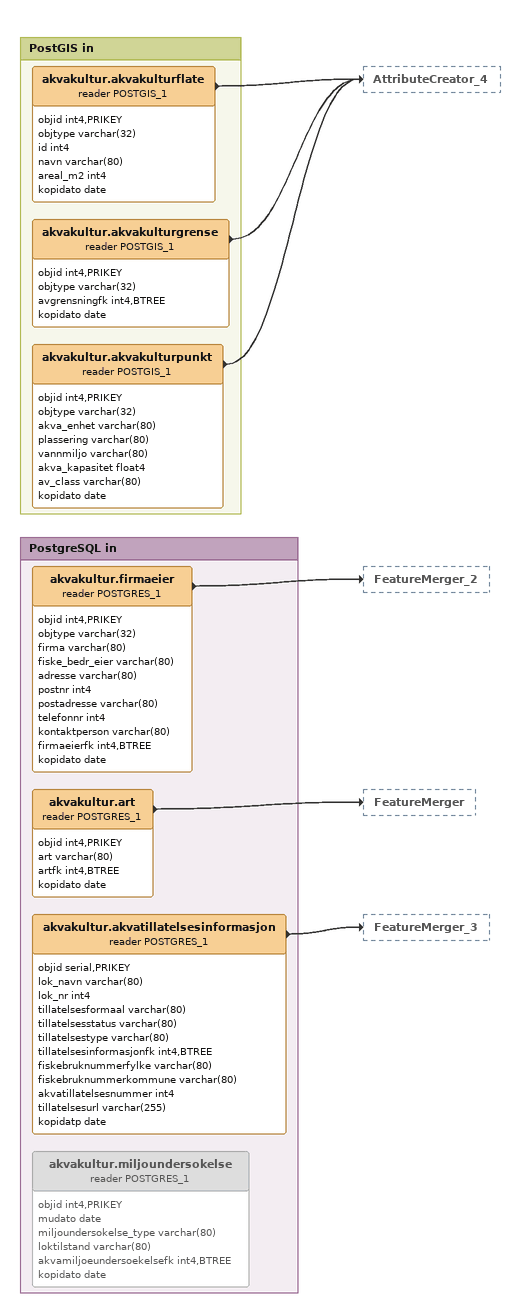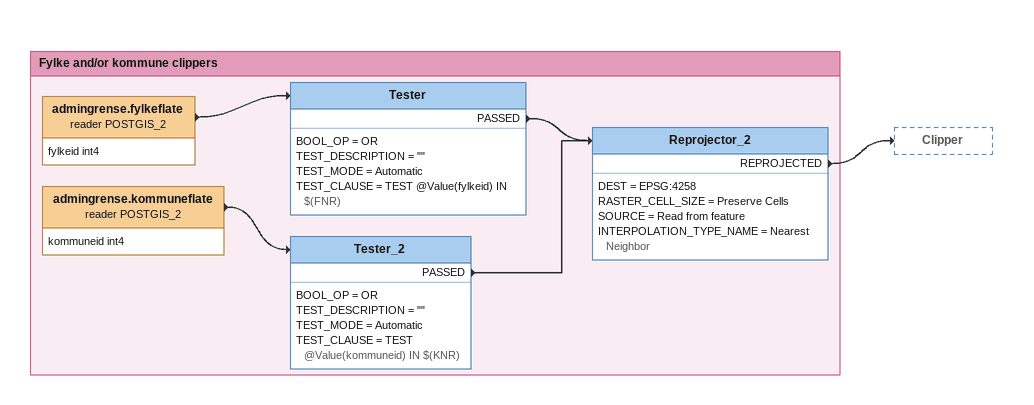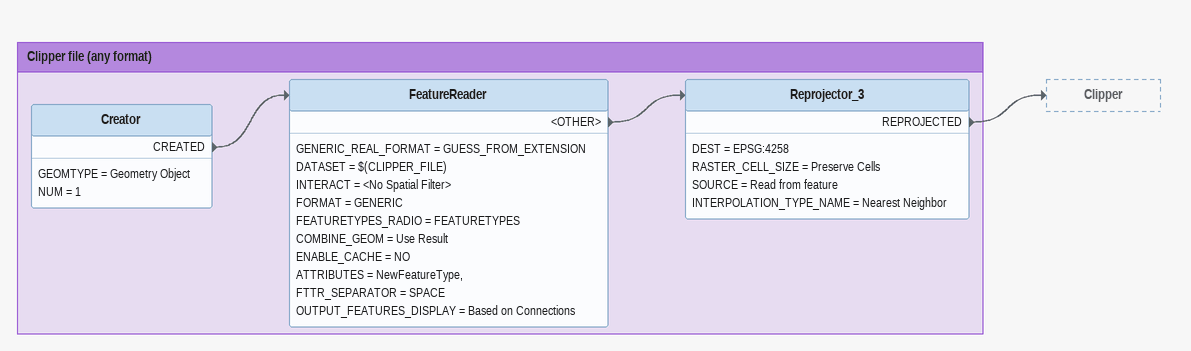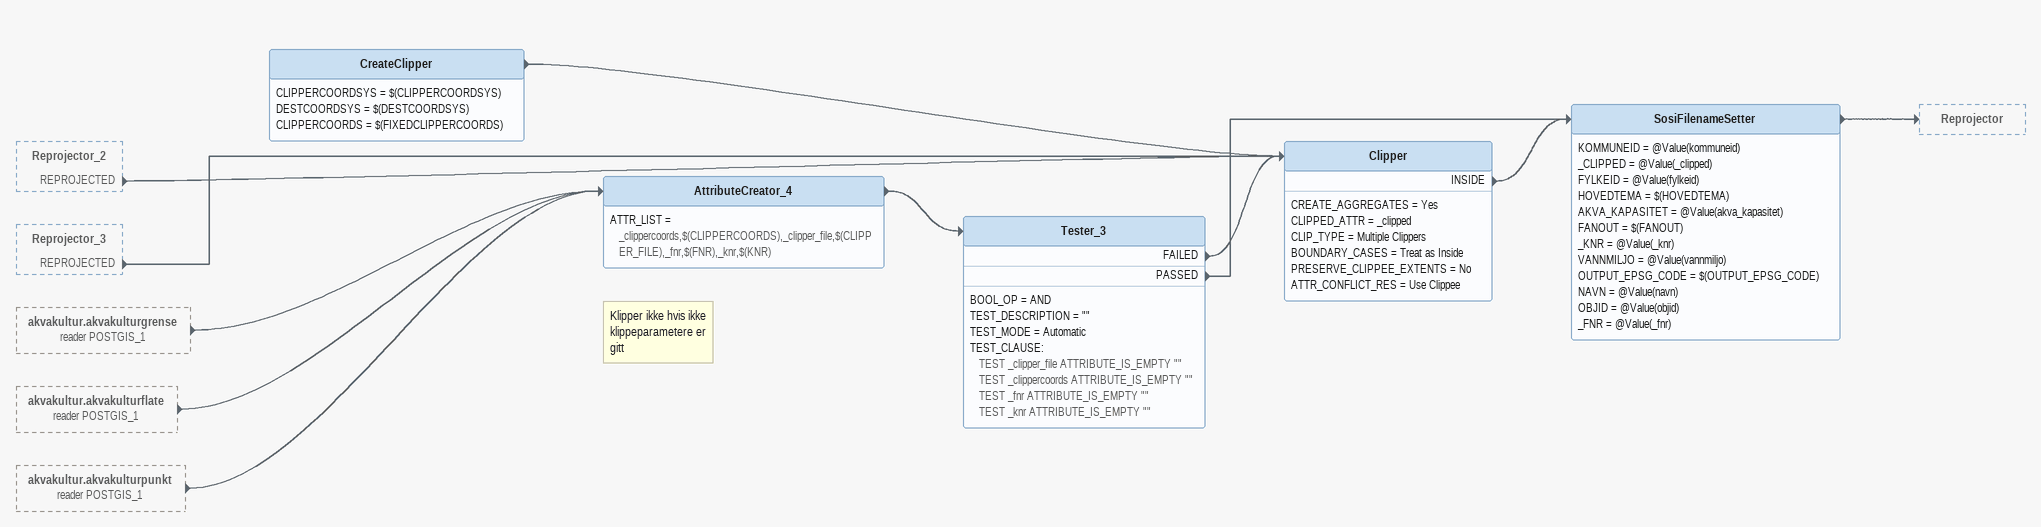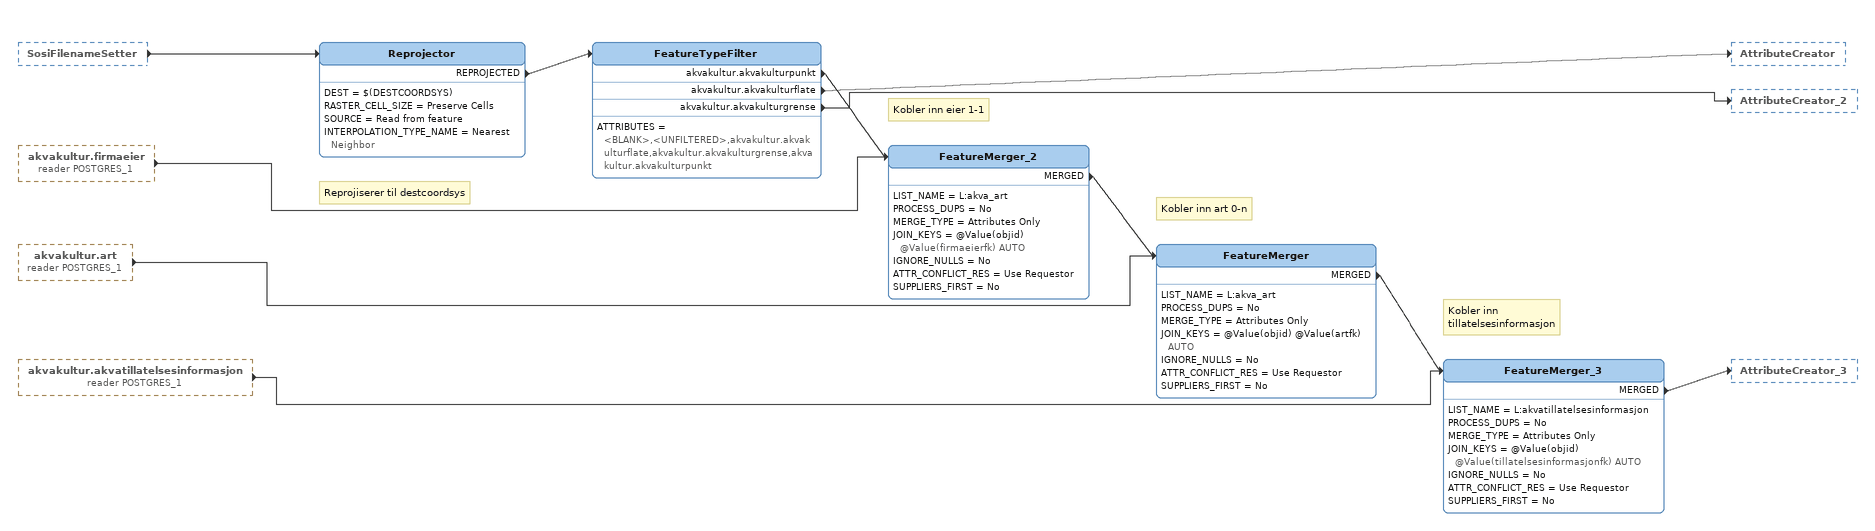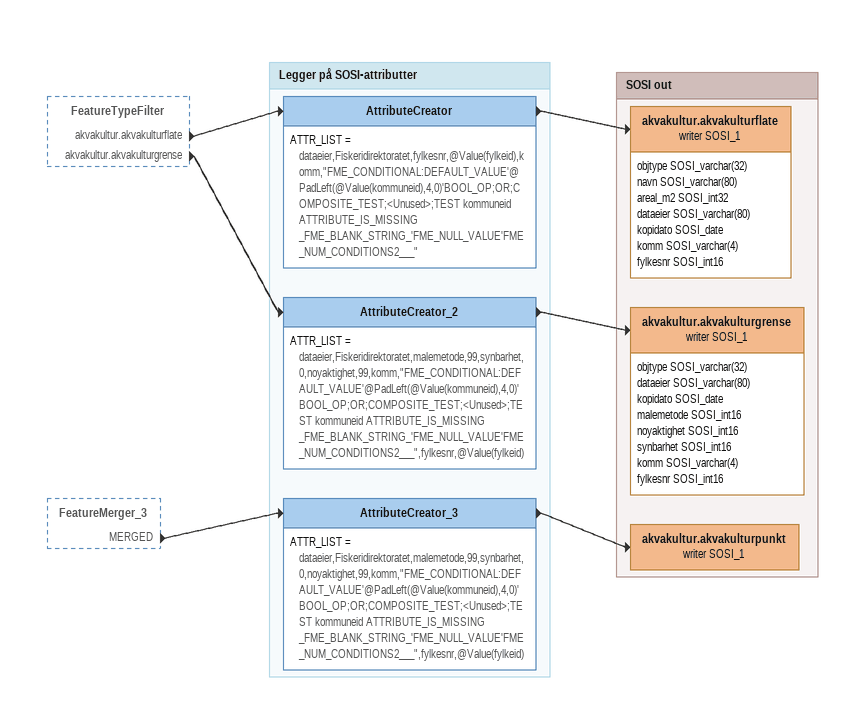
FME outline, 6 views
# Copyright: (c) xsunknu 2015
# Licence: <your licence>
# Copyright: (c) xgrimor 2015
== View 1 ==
Bookmark: PostGIS in
akvakultur.akvakulturflate (reader POSTGIS_1)
    attributes: objid int4,PRIKEY, objtype varchar(32), id int4, navn varchar(80), areal_m2 int4, kopidato date
    -> AttributeCreator_4
akvakultur.akvakulturgrense (reader POSTGIS_1)
    attributes: objid int4,PRIKEY, objtype varchar(32), avgrensningfk int4,BTREE, kopidato date
    -> AttributeCreator_4
akvakultur.akvakulturpunkt (reader POSTGIS_1)
    attributes: objid int4,PRIKEY, objtype varchar(32), akva_enhet varchar(80), plassering varchar(80), vannmiljo varchar(80), akva_kapasitet float4, av_class varchar(80), kopidato date
    -> AttributeCreator_4

Bookmark: PostgreSQL in
akvakultur.firmaeier (reader POSTGRES_1)
    attributes: objid int4,PRIKEY, objtype varchar(32), firma varchar(80), fiske_bedr_eier varchar(80), adresse varchar(80), postnr int4, postadresse varchar(80), telefonnr int4, kontaktperson varchar(80), firmaeierfk int4,BTREE, kopidato date
    -> FeatureMerger_2
akvakultur.art (reader POSTGRES_1)
    attributes: objid int4,PRIKEY, art varchar(80), artfk int4,BTREE, kopidato date
    -> FeatureMerger
akvakultur.akvatillatelsesinformasjon (reader POSTGRES_1)
    attributes: objid serial,PRIKEY, lok_navn varchar(80), lok_nr int4, tillatelsesformaal varchar(80), tillatelsesstatus varchar(80), tillatelsestype varchar(80), tillatelsesinformasjonfk int4,BTREE, fiskebruknummerfylke varchar(80), fiskebruknummerkommune varchar(80), akvatillatelsesnummer int4, tillatelsesurl varchar(255), kopidatp date
    -> FeatureMerger_3
akvakultur.miljoundersokelse (reader POSTGRES_1) [off]
    attributes: objid int4,PRIKEY, mudato date, miljoundersokelse_type varchar(80), loktilstand varchar(80), akvamiljoeundersoekelsefk int4,BTREE, kopidato date

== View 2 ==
Bookmark: Fylke and/or kommune clippers
admingrense.fylkeflate (reader POSTGIS_2)
    attributes: fylkeid int4
    -> Tester
Tester
    BOOL_OP = OR
    TEST_DESCRIPTION = ""
    TEST_MODE = Automatic
    TEST_CLAUSE = TEST @Value(fylkeid) IN $(FNR)
    PASSED -> Reprojector_2
admingrense.kommuneflate (reader POSTGIS_2)
    attributes: kommuneid int4
    -> Tester_2
Tester_2
    BOOL_OP = OR
    TEST_DESCRIPTION = ""
    TEST_MODE = Automatic
    TEST_CLAUSE = TEST @Value(kommuneid) IN $(KNR)
    PASSED -> Reprojector_2
Reprojector_2
    DEST = EPSG:4258
    RASTER_CELL_SIZE = Preserve Cells
    SOURCE = Read from feature
    INTERPOLATION_TYPE_NAME = Nearest Neighbor
    REPROJECTED -> Clipper

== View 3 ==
Bookmark: Clipper file (any format)
Creator
    GEOMTYPE = Geometry Object
    NUM = 1
    CREATED -> FeatureReader
FeatureReader
    GENERIC_REAL_FORMAT = GUESS_FROM_EXTENSION
    DATASET = $(CLIPPER_FILE)
    INTERACT = <No Spatial Filter>
    FORMAT = GENERIC
    FEATURETYPES_RADIO = FEATURETYPES
    COMBINE_GEOM = Use Result
    ENABLE_CACHE = NO
    ATTRIBUTES = NewFeatureType,
    FTTR_SEPARATOR = SPACE
    OUTPUT_FEATURES_DISPLAY = Based on Connections
    <OTHER> -> Reprojector_3
Reprojector_3
    DEST = EPSG:4258
    RASTER_CELL_SIZE = Preserve Cells
    SOURCE = Read from feature
    INTERPOLATION_TYPE_NAME = Nearest Neighbor
    REPROJECTED -> Clipper

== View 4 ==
Reprojector_2 [outside]
    REPROJECTED -> Clipper
Reprojector_3 [outside]
    REPROJECTED -> Clipper
akvakultur.akvakulturgrense (reader POSTGIS_1) [outside]
    -> AttributeCreator_4
akvakultur.akvakulturflate (reader POSTGIS_1) [outside]
    -> AttributeCreator_4
akvakultur.akvakulturpunkt (reader POSTGIS_1) [outside]
    -> AttributeCreator_4
CreateClipper
    CLIPPERCOORDSYS = $(CLIPPERCOORDSYS)
    DESTCOORDSYS = $(DESTCOORDSYS)
    CLIPPERCOORDS = $(FIXEDCLIPPERCOORDS)
    -> Clipper
AttributeCreator_4
    ATTR_LIST = _clippercoords,$(CLIPPERCOORDS),_clipper_file,$(CLIPPER_FILE),_fnr,$(FNR),_knr,$(KNR)
    -> Tester_3
Note: Klipper ikke hvis ikke / klippeparametere er / gitt
Tester_3
    BOOL_OP = AND
    TEST_DESCRIPTION = ""
    TEST_MODE = Automatic
    TEST_CLAUSE:
      TEST _clipper_file ATTRIBUTE_IS_EMPTY ""
      TEST _clippercoords ATTRIBUTE_IS_EMPTY ""
      TEST _fnr ATTRIBUTE_IS_EMPTY ""
      TEST _knr ATTRIBUTE_IS_EMPTY ""
    FAILED -> Clipper
    PASSED -> SosiFilenameSetter
Clipper
    CREATE_AGGREGATES = Yes
    CLIPPED_ATTR = _clipped
    CLIP_TYPE = Multiple Clippers
    BOUNDARY_CASES = Treat as Inside
    PRESERVE_CLIPPEE_EXTENTS = No
    ATTR_CONFLICT_RES = Use Clippee
    INSIDE -> SosiFilenameSetter
SosiFilenameSetter
    KOMMUNEID = @Value(kommuneid)
    _CLIPPED = @Value(_clipped)
    FYLKEID = @Value(fylkeid)
    HOVEDTEMA = $(HOVEDTEMA)
    AKVA_KAPASITET = @Value(akva_kapasitet)
    FANOUT = $(FANOUT)
    _KNR = @Value(_knr)
    VANNMILJO = @Value(vannmiljo)
    OUTPUT_EPSG_CODE = $(OUTPUT_EPSG_CODE)
    NAVN = @Value(navn)
    OBJID = @Value(objid)
    _FNR = @Value(_fnr)
    -> Reprojector

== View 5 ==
SosiFilenameSetter [outside]
    -> Reprojector
akvakultur.firmaeier (reader POSTGRES_1) [outside]
    -> FeatureMerger_2
akvakultur.art (reader POSTGRES_1) [outside]
    -> FeatureMerger
akvakultur.akvatillatelsesinformasjon (reader POSTGRES_1) [outside]
    -> FeatureMerger_3
Note: Reprojiserer til destcoordsys
Reprojector
    DEST = $(DESTCOORDSYS)
    RASTER_CELL_SIZE = Preserve Cells
    SOURCE = Read from feature
    INTERPOLATION_TYPE_NAME = Nearest Neighbor
    REPROJECTED -> FeatureTypeFilter
FeatureTypeFilter
    ATTRIBUTES = <BLANK>,<UNFILTERED>,akvakultur.akvakulturflate,akvakultur.akvakulturgrense,akvakultur.akvakulturpunkt
    akvakultur.akvakulturpunkt -> FeatureMerger_2
    akvakultur.akvakulturflate -> AttributeCreator
    akvakultur.akvakulturgrense -> AttributeCreator_2
Note: Kobler inn eier 1-1
FeatureMerger_2
    LIST_NAME = L:akva_art
    PROCESS_DUPS = No
    MERGE_TYPE = Attributes Only
    JOIN_KEYS = @Value(objid) @Value(firmaeierfk) AUTO
    IGNORE_NULLS = No
    ATTR_CONFLICT_RES = Use Requestor
    SUPPLIERS_FIRST = No
    MERGED -> FeatureMerger
Note: Kobler inn art 0-n
FeatureMerger
    LIST_NAME = L:akva_art
    PROCESS_DUPS = No
    MERGE_TYPE = Attributes Only
    JOIN_KEYS = @Value(objid) @Value(artfk) AUTO
    IGNORE_NULLS = No
    ATTR_CONFLICT_RES = Use Requestor
    SUPPLIERS_FIRST = No
    MERGED -> FeatureMerger_3
Note: Kobler inn / tillatelsesinformasjon
FeatureMerger_3
    LIST_NAME = L:akvatillatelsesinformasjon
    PROCESS_DUPS = No
    MERGE_TYPE = Attributes Only
    JOIN_KEYS = @Value(objid) @Value(tillatelsesinformasjonfk) AUTO
    IGNORE_NULLS = No
    ATTR_CONFLICT_RES = Use Requestor
    SUPPLIERS_FIRST = No
    MERGED -> AttributeCreator_3

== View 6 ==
FeatureTypeFilter [outside]
    akvakultur.akvakulturflate -> AttributeCreator
    akvakultur.akvakulturgrense -> AttributeCreator_2
FeatureMerger_3 [outside]
    MERGED -> AttributeCreator_3

Bookmark: Legger på SOSI-attributter
AttributeCreator
    ATTR_LIST = dataeier,Fiskeridirektoratet,fylkesnr,@Value(fylkeid),komm,"FME_CONDITIONAL:DEFAULT_VALUE'@PadLeft(@Value(kommuneid),4,0)'BOOL_OP;OR;COMPOSITE_TEST;<Unused>;TEST kommuneid ATTRIBUTE_IS_MISSING _FME_BLANK_STRING_'FME_NULL_VALUE'FME_NUM_CONDITIONS2___"
    -> akvakultur.akvakulturflate (writer SOSI_1)
AttributeCreator_2
    ATTR_LIST = dataeier,Fiskeridirektoratet,malemetode,99,synbarhet,0,noyaktighet,99,komm,"FME_CONDITIONAL:DEFAULT_VALUE'@PadLeft(@Value(kommuneid),4,0)'BOOL_OP;OR;COMPOSITE_TEST;<Unused>;TEST kommuneid ATTRIBUTE_IS_MISSING _FME_BLANK_STRING_'FME_NULL_VALUE'FME_NUM_CONDITIONS2___",fylkesnr,@Value(fylkeid)
    -> akvakultur.akvakulturgrense (writer SOSI_1)
AttributeCreator_3
    ATTR_LIST = dataeier,Fiskeridirektoratet,malemetode,99,synbarhet,0,noyaktighet,99,komm,"FME_CONDITIONAL:DEFAULT_VALUE'@PadLeft(@Value(kommuneid),4,0)'BOOL_OP;OR;COMPOSITE_TEST;<Unused>;TEST kommuneid ATTRIBUTE_IS_MISSING _FME_BLANK_STRING_'FME_NULL_VALUE'FME_NUM_CONDITIONS2___",fylkesnr,@Value(fylkeid)
    -> akvakultur.akvakulturpunkt (writer SOSI_1)

Bookmark: SOSI out
akvakultur.akvakulturflate (writer SOSI_1)
    attributes: objtype SOSI_varchar(32), navn SOSI_varchar(80), areal_m2 SOSI_int32, dataeier SOSI_varchar(80), kopidato SOSI_date, komm SOSI_varchar(4), fylkesnr SOSI_int16
akvakultur.akvakulturgrense (writer SOSI_1)
    attributes: objtype SOSI_varchar(32), dataeier SOSI_varchar(80), kopidato SOSI_date, malemetode SOSI_int16, noyaktighet SOSI_int16, synbarhet SOSI_int16, komm SOSI_varchar(4), fylkesnr SOSI_int16
akvakultur.akvakulturpunkt (writer SOSI_1)
